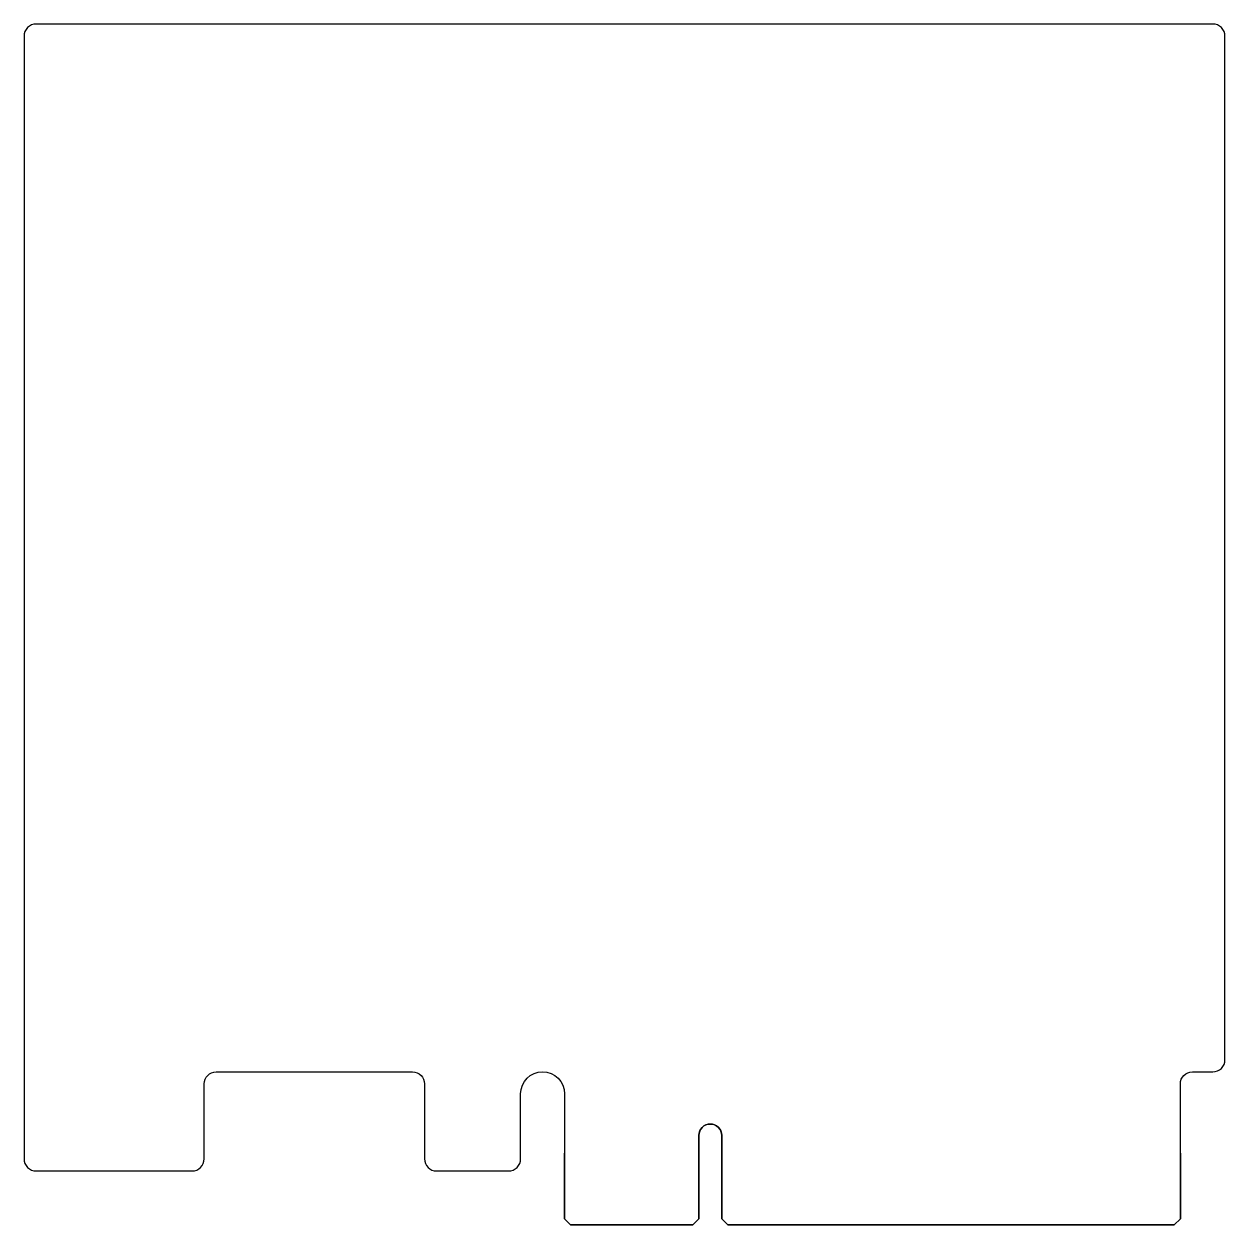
# Model space of a CAD drawing. Extents: x 0 to 100, y 0 to 100.
import ezdxf

# ---------------------------------------------------------------- set-up
doc = ezdxf.new("R2010")
doc.units = 0
doc.layers.get('0').update_dxf_attribs({"color": 202, "linetype": 'CONTINUOUS'})
doc.layers.add('BOKSOP', color=202, linetype='CONTINUOUS')

msp = doc.modelspace()

# ---------------------------------------------------------------- linework, layer by layer
msp.add_lwpolyline([(96.2826, 5.9817), (96.2826, 0.508), (95.7746, 0), (58.6017, 0), (58.0937, 0.508), (58.0937, 7.4549, 0.414214), (57.1412, 8.4074, 0.414214), (56.1887, 7.4549), (56.1887, 0.508), (55.6807, 0), (45.508, 0), (45, 0.508), (45, 5.9817)], format="xyb")
msp.add_lwpolyline([(55.1459, 0), (55.1412, 0.0047)])
at = {"layer": 'BOKSOP'}
msp.add_lwpolyline([(100, 13.75), (100, 99, 0.414214), (99, 100), (1, 100, 0.414214), (0, 99), (0, 5.5, 0.414214), (1, 4.5), (14, 4.5, 0.414214), (15, 5.5), (15, 11.75, -0.414214), (16, 12.75), (32.35, 12.75, -0.414214), (33.35, 11.75), (33.35, 5.5, 0.414214), (34.35, 4.5), (40.35, 4.5, 0.414214), (41.35, 5.5), (41.35, 10.925, -1), (45, 10.925), (45, 0.508), (45.508, 0), (55.6807, 0), (56.1887, 0.508), (56.1887, 7.4549, -1), (58.0937, 7.4549), (58.0937, 0.508), (58.6017, 0), (95.7746, 0), (96.2826, 0.508), (96.2826, 11.75, -0.414214), (97.2826, 12.75), (99, 12.75, 0.414214)], format="xyb", close=True, dxfattribs=at)

doc.saveas('drawing.dxf')
